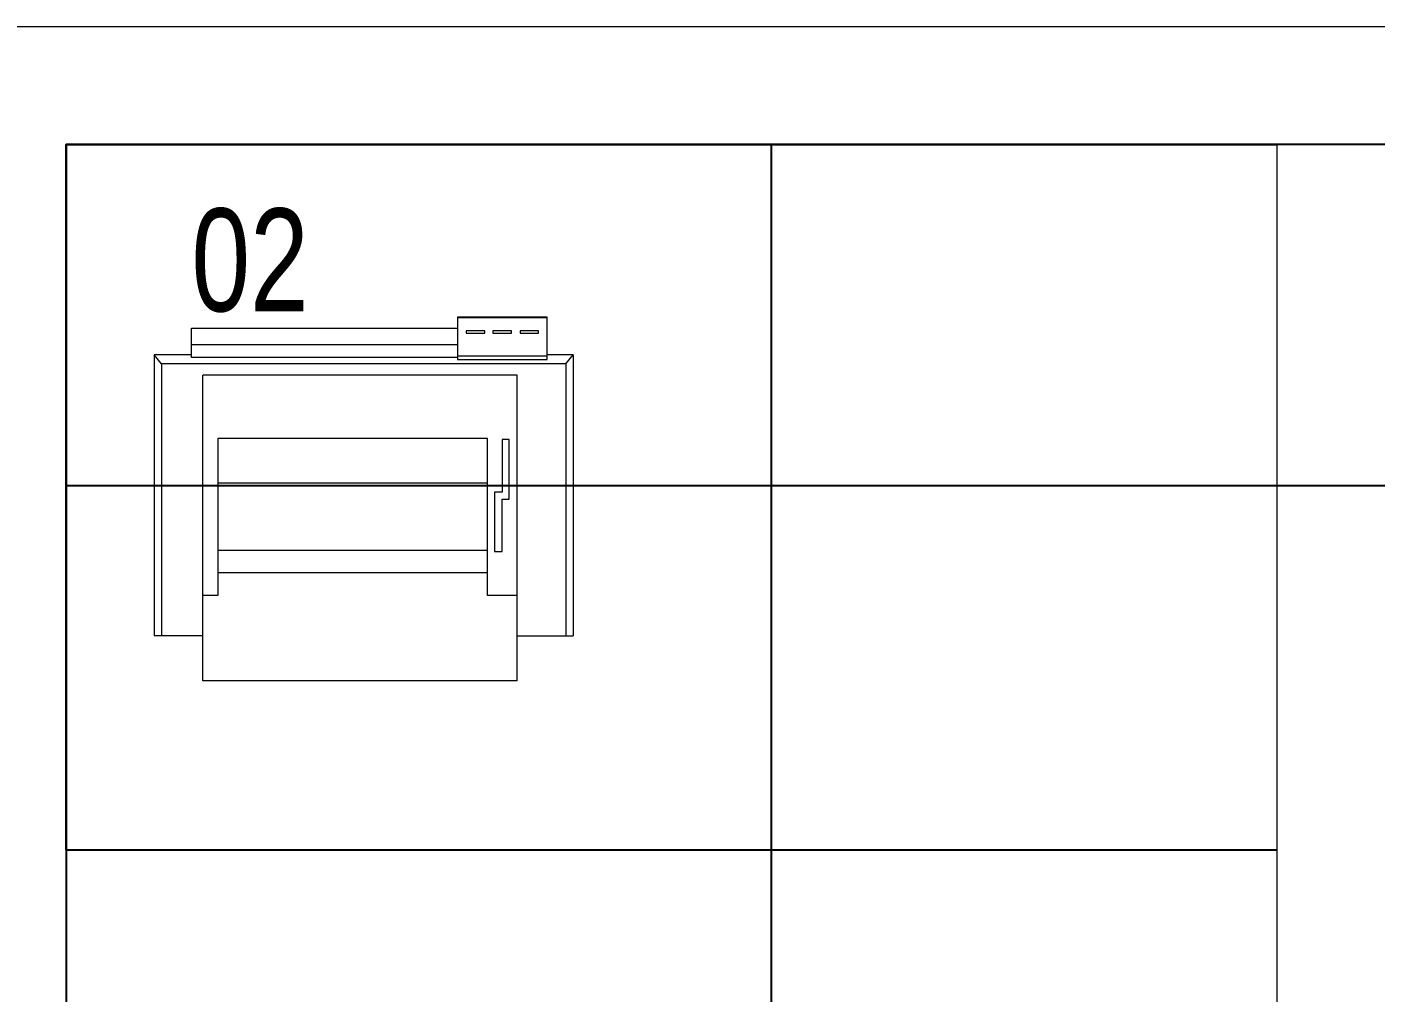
# Model space of a CAD drawing. Extents: x -12260 to 304645, y -29287 to 19916.
# Drawn here: x 38543 to 39689, y -3531 to -2710 of the extents above; entities that cross this region are included whole.
import ezdxf
from ezdxf import colors
from ezdxf.entities.mleader import LeaderData, LeaderLine
from ezdxf.math import Vec2, Vec3

# ---------------------------------------------------------------- set-up
doc = ezdxf.new("R2010")
doc.units = 0
doc.header["$LTSCALE"] = 0.25
doc.linetypes.add('DASHDOT', pattern=[25.4, 12.7, -6.35, 0, -6.35])
for name, color, linetype, lineweight in [('01-First Floor$0$72_EGR_EQP_TAG', 142, 'Continuous', 5), ('01-First Floor$0$LOADING', 253, 'Continuous', 5), ('01-First Floor$0$Walls', 251, 'Continuous', 5), ('E-LITE-CLNG-CNDT', 6, 'DASHDOT', 35), ('T-DATA-TEXT', 2, 'Continuous', 25)]:
    doc.layers.add(name, color=color, linetype=linetype, lineweight=lineweight)
doc.layers.add('01-First Floor$0$FALSE CEILING', color=251, linetype='Continuous')
doc.styles.add('01-First Floor$0$X3G_ENTITY_257CFD', font='swisscl.ttf', dxfattribs={"height": 200})
doc.styles.add('DC_Elc_Romans', font='elc_romans.shx', dxfattribs={"width": 0.7})

# ---------------------------------------------------------------- blocks, each defined once
blk = doc.blocks.new('01-First Floor$0$ITPPLT2C-P')
at = {"color": 0}
for p, q in [((0.0229, 0.0318), (0.2618, 0.0318)), ((0.0304, 0.0256), (0.0229, 0.0318)), ((0.0229, 0), (0.0229, 0.0318)), ((0.0304, -0.3182), (0.0304, 0.0256)), ((0.0304, 0.0256), (0.2618, 0.0256)), ((0.2618, -0.0096), (0.2618, 0.0318)), ((0, 0), (0, -0.2262)), ((0.0252, 0), (0, 0)), ((0.0139, 0), (0.0139, -0.2262)), ((0.0252, 0), (0.0139, 0)), ((0.0252, -0.2262), (0.0252, 0)), ((0.0401, -0.2769), (0.0401, -0.0096)), ((0.3, -0.0096), (0.0401, -0.0096)), ((0.2274, -0.0222), (0.2274, -0.0096)), ((0.3, -0.2769), (0.3, -0.0096)), ((0.0939, -0.2515), (0.0939, -0.0222)), ((0.0939, -0.0222), (0.2274, -0.0222)), ((0.1321, -0.2515), (0.1321, -0.0222)), ((0.1894, -0.2515), (0.1894, -0.0222)), ((0.2082, -0.2515), (0.2082, -0.0222)), ((-0.0091, -0.2262), (0.0267, -0.2262)), ((-0.0091, -0.3023), (-0.0091, -0.2262)), ((-0.0087, -0.2262), (0.0236, -0.2262)), ((-0.0087, -0.3023), (-0.0087, -0.2262)), ((0, -0.2262), (0.0252, -0.2262)), ((0.0139, -0.2262), (0.0252, -0.2262)), ((0.0236, -0.2262), (0.0236, -0.3023)), ((0.0267, -0.2262), (0.0267, -0.3023)), ((0.0023, -0.2495), (0.0023, -0.2334)), ((0.0023, -0.2334), (0.0045, -0.2334)), ((0.0045, -0.2334), (0.0045, -0.2495)), ((0.0045, -0.2495), (0.0023, -0.2495)), ((0.2274, -0.2515), (0.0939, -0.2515)), ((0.2274, -0.2769), (0.2274, -0.2515)), ((0.0023, -0.2721), (0.0023, -0.2562)), ((0.0023, -0.2562), (0.0045, -0.2562)), ((0.0045, -0.2562), (0.0045, -0.2721)), ((0.1395, -0.2575), (0.19, -0.2575)), ((0.1395, -0.2641), (0.1395, -0.2575)), ((0.19, -0.2575), (0.19, -0.2641)), ((0.0045, -0.2721), (0.0023, -0.2721)), ((0.0947, -0.2701), (0.0947, -0.2641)), ((0.0947, -0.2641), (0.1395, -0.2641)), ((0.1457, -0.2701), (0.0947, -0.2701)), ((0.19, -0.2641), (0.1457, -0.2641)), ((0.1457, -0.2641), (0.1457, -0.2701)), ((0.0023, -0.295), (0.0023, -0.2793)), ((0.0023, -0.2793), (0.0045, -0.2793)), ((0.0045, -0.2793), (0.0045, -0.295)), ((0.3, -0.2769), (0.0401, -0.2769)), ((0.2618, -0.2769), (0.2618, -0.3246)), ((0.0045, -0.295), (0.0023, -0.295)), ((0.0267, -0.3023), (-0.0091, -0.3023)), ((0.0236, -0.3023), (-0.0087, -0.3023)), ((0.0229, -0.3246), (0.0229, -0.3023)), ((0.0304, -0.3182), (0.0229, -0.3246)), ((0.0304, -0.3182), (0.2618, -0.3182)), ((0.0229, -0.3246), (0.2618, -0.3246))]:
    blk.add_line(p, q, dxfattribs=at)
blk = doc.blocks.new('01-First Floor$0$GF21043-P')
at = {"color": 0}
for p, q in [((0.8, 0), (0.8, 0.75)), ((-0.8, 0), (0.8, 0))]:
    blk.add_line(p, q, dxfattribs=at)
blk = doc.blocks.new('01-First Floor')
at = {"layer": '01-First Floor$0$FALSE CEILING', "linetype": 'Continuous'}
for p, q in [((39176, -6100), (39176, -2810)), ((38576, -3100), (42776, -3100))]:
    blk.add_line(p, q, dxfattribs=at)
at = {"layer": '01-First Floor$0$FALSE CEILING'}
blk.add_line((38576, -3410, -0.1), (39606, -3410, -0.1), dxfattribs=at)
at = {"layer": '01-First Floor$0$FALSE CEILING', "elevation": -0.1}
blk.add_lwpolyline([(38576, -3410), (38576, -2810), (39606, -2810)], dxfattribs=at)
at = {"layer": '01-First Floor$0$FALSE CEILING'}
blk.add_lwpolyline([(38576, -6100), (42776, -6100), (42776, -2810), (38576, -2810)], close=True, dxfattribs=at)
at = {"layer": '01-First Floor$0$LOADING'}
blk.add_line((38576, -3410, -0.1), (39606, -3410, -0.1), dxfattribs=at)
at = {"layer": '01-First Floor$0$LOADING', "elevation": -0.1}
blk.add_lwpolyline([(38576, -3410), (38576, -2810), (39606, -2810)], dxfattribs=at)
at = {"layer": '01-First Floor$0$Walls'}
for p, q in [((42876, -2710), (34876, -2710)), ((38576, -2810), (38576, -6100)), ((38576, -2810), (42776, -2810))]:
    blk.add_line(p, q, dxfattribs=at)
at = {"layer": '01-First Floor$0$LOADING', "extrusion": (1.19929e-18, 8.17187e-07, 1), "xscale": -1000.000000000003, "yscale": 1000.000000000003, "zscale": 1000.000000000003, "rotation": 270}
blk.add_blockref('01-First Floor$0$GF21043-P', (39606, -3610, -0.1), dxfattribs=at)
at = {"layer": '01-First Floor$0$LOADING', "extrusion": (-8.17187e-07, 1.1992e-18, -1), "xscale": 1000.000000000003, "yscale": 1000.000000000003, "zscale": 1000.000000000003, "rotation": 269.9999999932569}
blk.add_blockref('01-First Floor$0$ITPPLT2C-P', (-38682.7, -2966.1, 0.1), dxfattribs=at)
at = {"layer": '01-First Floor$0$72_EGR_EQP_TAG', "insert": (38732.4, -2864.4, -0.1), "char_height": 87.47, "attachment_point": 2, "style": '01-First Floor$0$X3G_ENTITY_257CFD'}
blk.add_mtext('02', dxfattribs=at)
blk = doc.blocks.new('DC_Arrow-ArrowEllipse')
at = {"color": 0}
blk.add_ellipse((0, 0), major_axis=(0.4, 0), ratio=0.4, dxfattribs=at)
at = {"color": 0, "ltscale": 0.5}
blk.add_solid([(-1.4, 0.1667), (-0.4, 0), (-1.4, -0.1667)], dxfattribs=at)

msp = doc.modelspace()

# ---------------------------------------------------------------- block references
at = {"layer": 'E-LITE-CLNG-CNDT'}
msp.add_blockref('01-First Floor', (0, 0), dxfattribs=at)

# ---------------------------------------------------------------- leaders
at = {"layer": 'T-DATA-TEXT'}
ml = msp.add_multileader_mtext('Standard', dxfattribs=at)
ml.set_content('DOWN TO SOUND RACK\\PIN DATA ROOM  ', color=256, style='DC_Elc_Romans')
ml.set_leader_properties(color=45)
ml.build(insert=Vec2(0, 0))
ml.multileader.update_dxf_attribs({"dogleg_length": 2, "arrow_head_size": 200, "scale": 100})
ctx = ml.context
ctx.base_point, ctx.scale, ctx.char_height, ctx.arrow_head_size, ctx.landing_gap_size, ctx.plane_origin = Vec3(21849.7, -2902.8, -0.1), 100, 200, 200, 200, Vec3(30745.4, -726.1, -0.1)
notes = []
notes.append((ctx, [(0, (1, 1, 0), (21649.7, -2902.8, -0.1), (1, 0), 200, [(0, [(20974.2, -2758.5, -0.1)], 0, [])])]))
ctx.mtext.insert, ctx.mtext.width, ctx.mtext.flow_direction = Vec3(22049.7, -2802.8, -0.1), 2820.295, 5
ml = msp.add_multileader_mtext('Standard', dxfattribs=at)
ml.set_content('LINE 9 TO SOUND RACK\\PIN DATA ROOM  ', color=256, style='DC_Elc_Romans')
ml.set_leader_properties(color=45)
ml.set_arrow_properties(name='DC_Arrow-ArrowEllipse')
ml.build(insert=Vec2(0, 0))
ml.multileader.update_dxf_attribs({"dogleg_length": 2, "arrow_head_size": 200, "scale": 100})
ctx = ml.context
ctx.base_point, ctx.scale, ctx.char_height, ctx.arrow_head_size, ctx.landing_gap_size, ctx.plane_origin = Vec3(16665.2, -4318.2), 100, 200, 200, 200, Vec3(27116.8, 2558.3)
notes.append((ctx, [(0, (1, 1, 0), (16465.2, -4318.2), (1, 0), 200, [(0, [(15276, -3169)], 0, [])])]))
ctx.mtext.insert, ctx.mtext.width, ctx.mtext.flow_direction = Vec3(16865.2, -4218.2), 2820.295, 5
for ctx, leaders in notes:
    for number, flags, end, landing, length, lines in leaders:
        leader = LeaderData()
        leader.index, (leader.has_last_leader_line, leader.has_dogleg_vector, leader.attachment_direction) = number, flags
        leader.last_leader_point, leader.dogleg_vector, leader.dogleg_length = Vec3(end), Vec3(landing), length
        for number, points, colour, breaks in lines:
            line = LeaderLine()
            line.index, line.vertices, line.color, line.breaks = number, Vec3.list(points), colors.encode_raw_color(colour), breaks
            leader.lines.append(line)
        ctx.leaders.append(leader)

doc.saveas('drawing.dxf')
